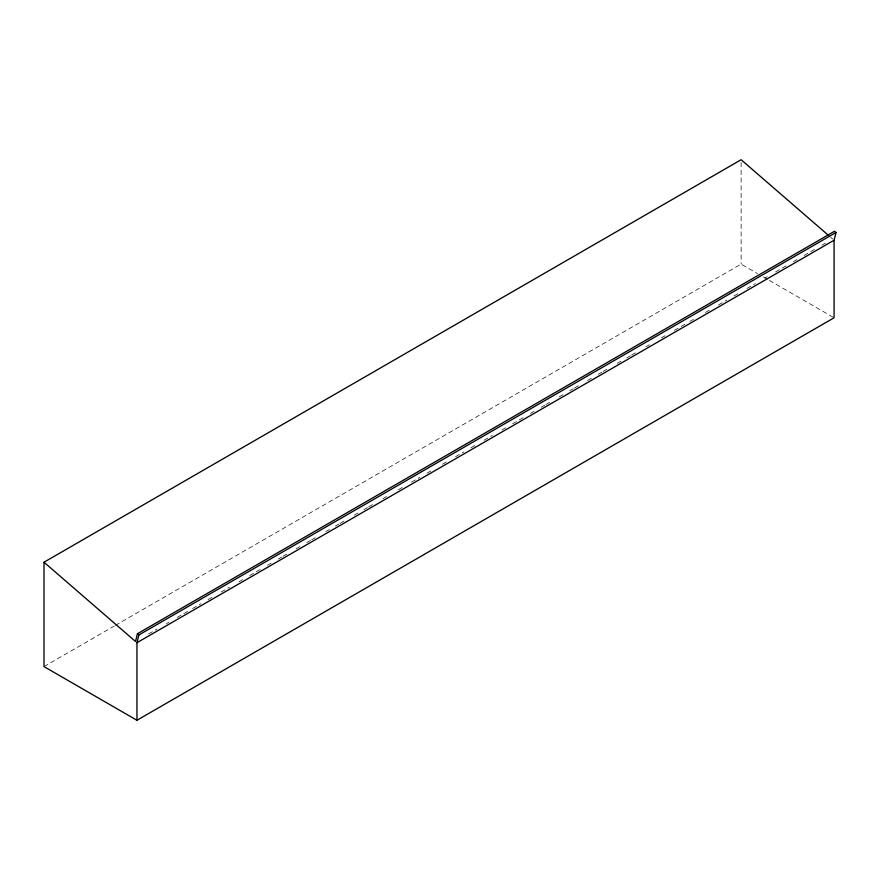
<?xml version="1.0" encoding="UTF-8"?>
<svg xmlns="http://www.w3.org/2000/svg" width="880" height="880" viewBox="0 0 880 880"><rect width="100%" height="100%" fill="white"/><g stroke="black" fill="none" stroke-linecap="round" stroke-linejoin="round"><path stroke-width="0.66" stroke-dasharray="4.4 3.3" d="M44 666.6L114.191 626.076M115.379 625.394L741.136 264.11L757.603 273.625M148.599 633.919L156.926 629.112M166.441 623.612L168.828 622.248M177.155 617.43L187.858 611.248M192.621 608.509L200.948 603.702M208.087 599.577L212.839 596.827M221.166 592.02L229.493 587.213M239.019 581.724L242.583 579.656M249.722 575.542L260.425 569.36M267.564 565.235L271.139 563.178M278.267 559.053L281.842 556.996M283.03 556.303L288.981 552.871M296.12 548.746L300.872 546.007M306.823 542.575L310.387 540.507M311.586 539.825L317.526 536.393M325.853 531.575L329.428 529.518M335.379 526.086L338.943 524.029M340.131 523.336L346.082 519.904M354.409 515.097L357.973 513.04M363.924 509.597L367.499 507.54M368.687 506.858L374.638 503.415M382.965 498.608L386.529 496.551M398.431 489.687L403.183 486.937M411.51 482.13L419.837 477.323M426.976 473.198L431.739 470.448M442.442 464.266L447.205 461.527M455.532 456.72L463.859 451.902M470.998 447.788L475.75 445.038M484.077 440.231L492.404 435.424M501.93 429.924L505.494 427.867M512.633 423.742L523.336 417.571M530.475 413.446L534.05 411.389M541.189 407.264L544.753 405.207M545.941 404.514L551.892 401.082M559.031 396.957L563.783 394.218M569.734 390.775L573.309 388.718M574.497 388.036L580.437 384.593M587.576 380.479L592.339 377.729M598.29 374.297L601.854 372.229M603.042 371.547L608.993 368.115M617.32 363.308L620.895 361.24M626.835 357.808L630.41 355.751M631.598 355.069L637.549 351.626M645.876 346.819L649.44 344.762M661.342 337.898L666.094 335.148M674.421 330.341L685.135 324.159M689.887 321.409L693.462 319.352M705.353 312.477L710.116 309.727M718.443 304.92L726.77 300.113M733.909 295.999L738.661 293.249M746.988 288.442L755.315 283.635M764.841 278.135L767.217 276.76M775.544 271.953L786.247 265.771M793.386 261.657L796.961 259.589M804.1 255.475L814.803 249.293M821.942 245.168L825.506 243.111M763.488 277.024L768.196 279.741M769.373 280.423L834.086 317.779M830.588 237.204L832.645 238.986M741.136 162.481L741.136 264.11"/><path stroke-width="1.32" d="M44 562.221L44 666.6L136.95 720.269L834.086 317.779L834.086 240.229L836 232.485L834.559 231.242L137.434 633.732L135.509 641.476L44 562.221L741.136 159.731L828.531 235.422M136.95 720.269L136.95 642.719L138.864 634.975L836 232.485M136.95 642.719L834.086 240.229M137.434 633.732L138.864 634.975"/></g></svg>
